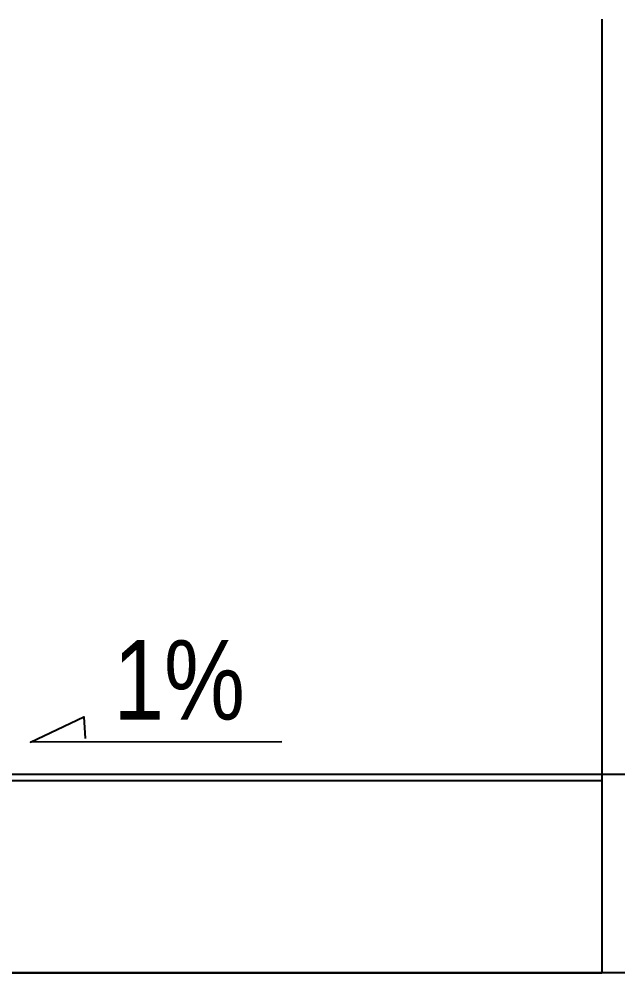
# Model space of a CAD drawing. Header units: millimetres. Extents: x 563079 to 571925, y 2063830 to 2067381.
# Drawn here: x 568704.1 to 568719.17, y 2063869.05 to 2063893.04 of the extents above; entities that cross this region are included whole.
import ezdxf

# ---------------------------------------------------------------- set-up
doc = ezdxf.new("R2010")
doc.units = ezdxf.units.MM
doc.header["$MEASUREMENT"] = 0
doc.layers.add('DienHT', color=1, linetype='Continuous')
doc.layers.add('MATCATDUONG', color=8, linetype='Continuous')
doc.styles.add('1', font='', dxfattribs={"height": 50})
doc.styles.get('1').set_extended_font_data('.VnArial NarrowH')

msp = doc.modelspace()

# ---------------------------------------------------------------- linework, layer by layer
at = {"layer": 'MATCATDUONG', "linetype": 'Continuous', "extrusion": (-3.31378e-12, 1.1371e-08, 1)}
msp.add_line((568718.76061, 2063893.04163, 0), (568718.76061, 2063874.04898), dxfattribs=at)
at = {"layer": 'MATCATDUONG', "linetype": 'Continuous'}
for points in [[(568710.71178, 2063874.86254), (568704.38694, 2063874.85426), (568705.72613, 2063875.49362), (568705.76151, 2063874.9425)], [(568694.76061, 2063874.04898), (568727.76061, 2063874.04898), (568727.76061, 2063869.04898), (568565.76061, 2063869.04898), (568565.76061, 2063874.04898), (568598.76061, 2063874.04898)], [(568718.76061, 2063873.88026), (568694.76061, 2063873.88026), (568694.76061, 2063872.84867)], [(568718.76061, 2063874.04898), (568718.76061, 2063869.04898)], [(568574.76061, 2063869.04898), (568718.76061, 2063869.04898)]]:
    msp.add_lwpolyline(points, dxfattribs=at)

# ---------------------------------------------------------------- texts
at = {"layer": 'DienHT', "linetype": 'Continuous', "ltscale": 15, "style": '1'}
msp.add_text('1%%%', height=2, rotation=0, dxfattribs=at).set_placement((568706.47231, 2063875.41905))

doc.saveas('drawing.dxf')
